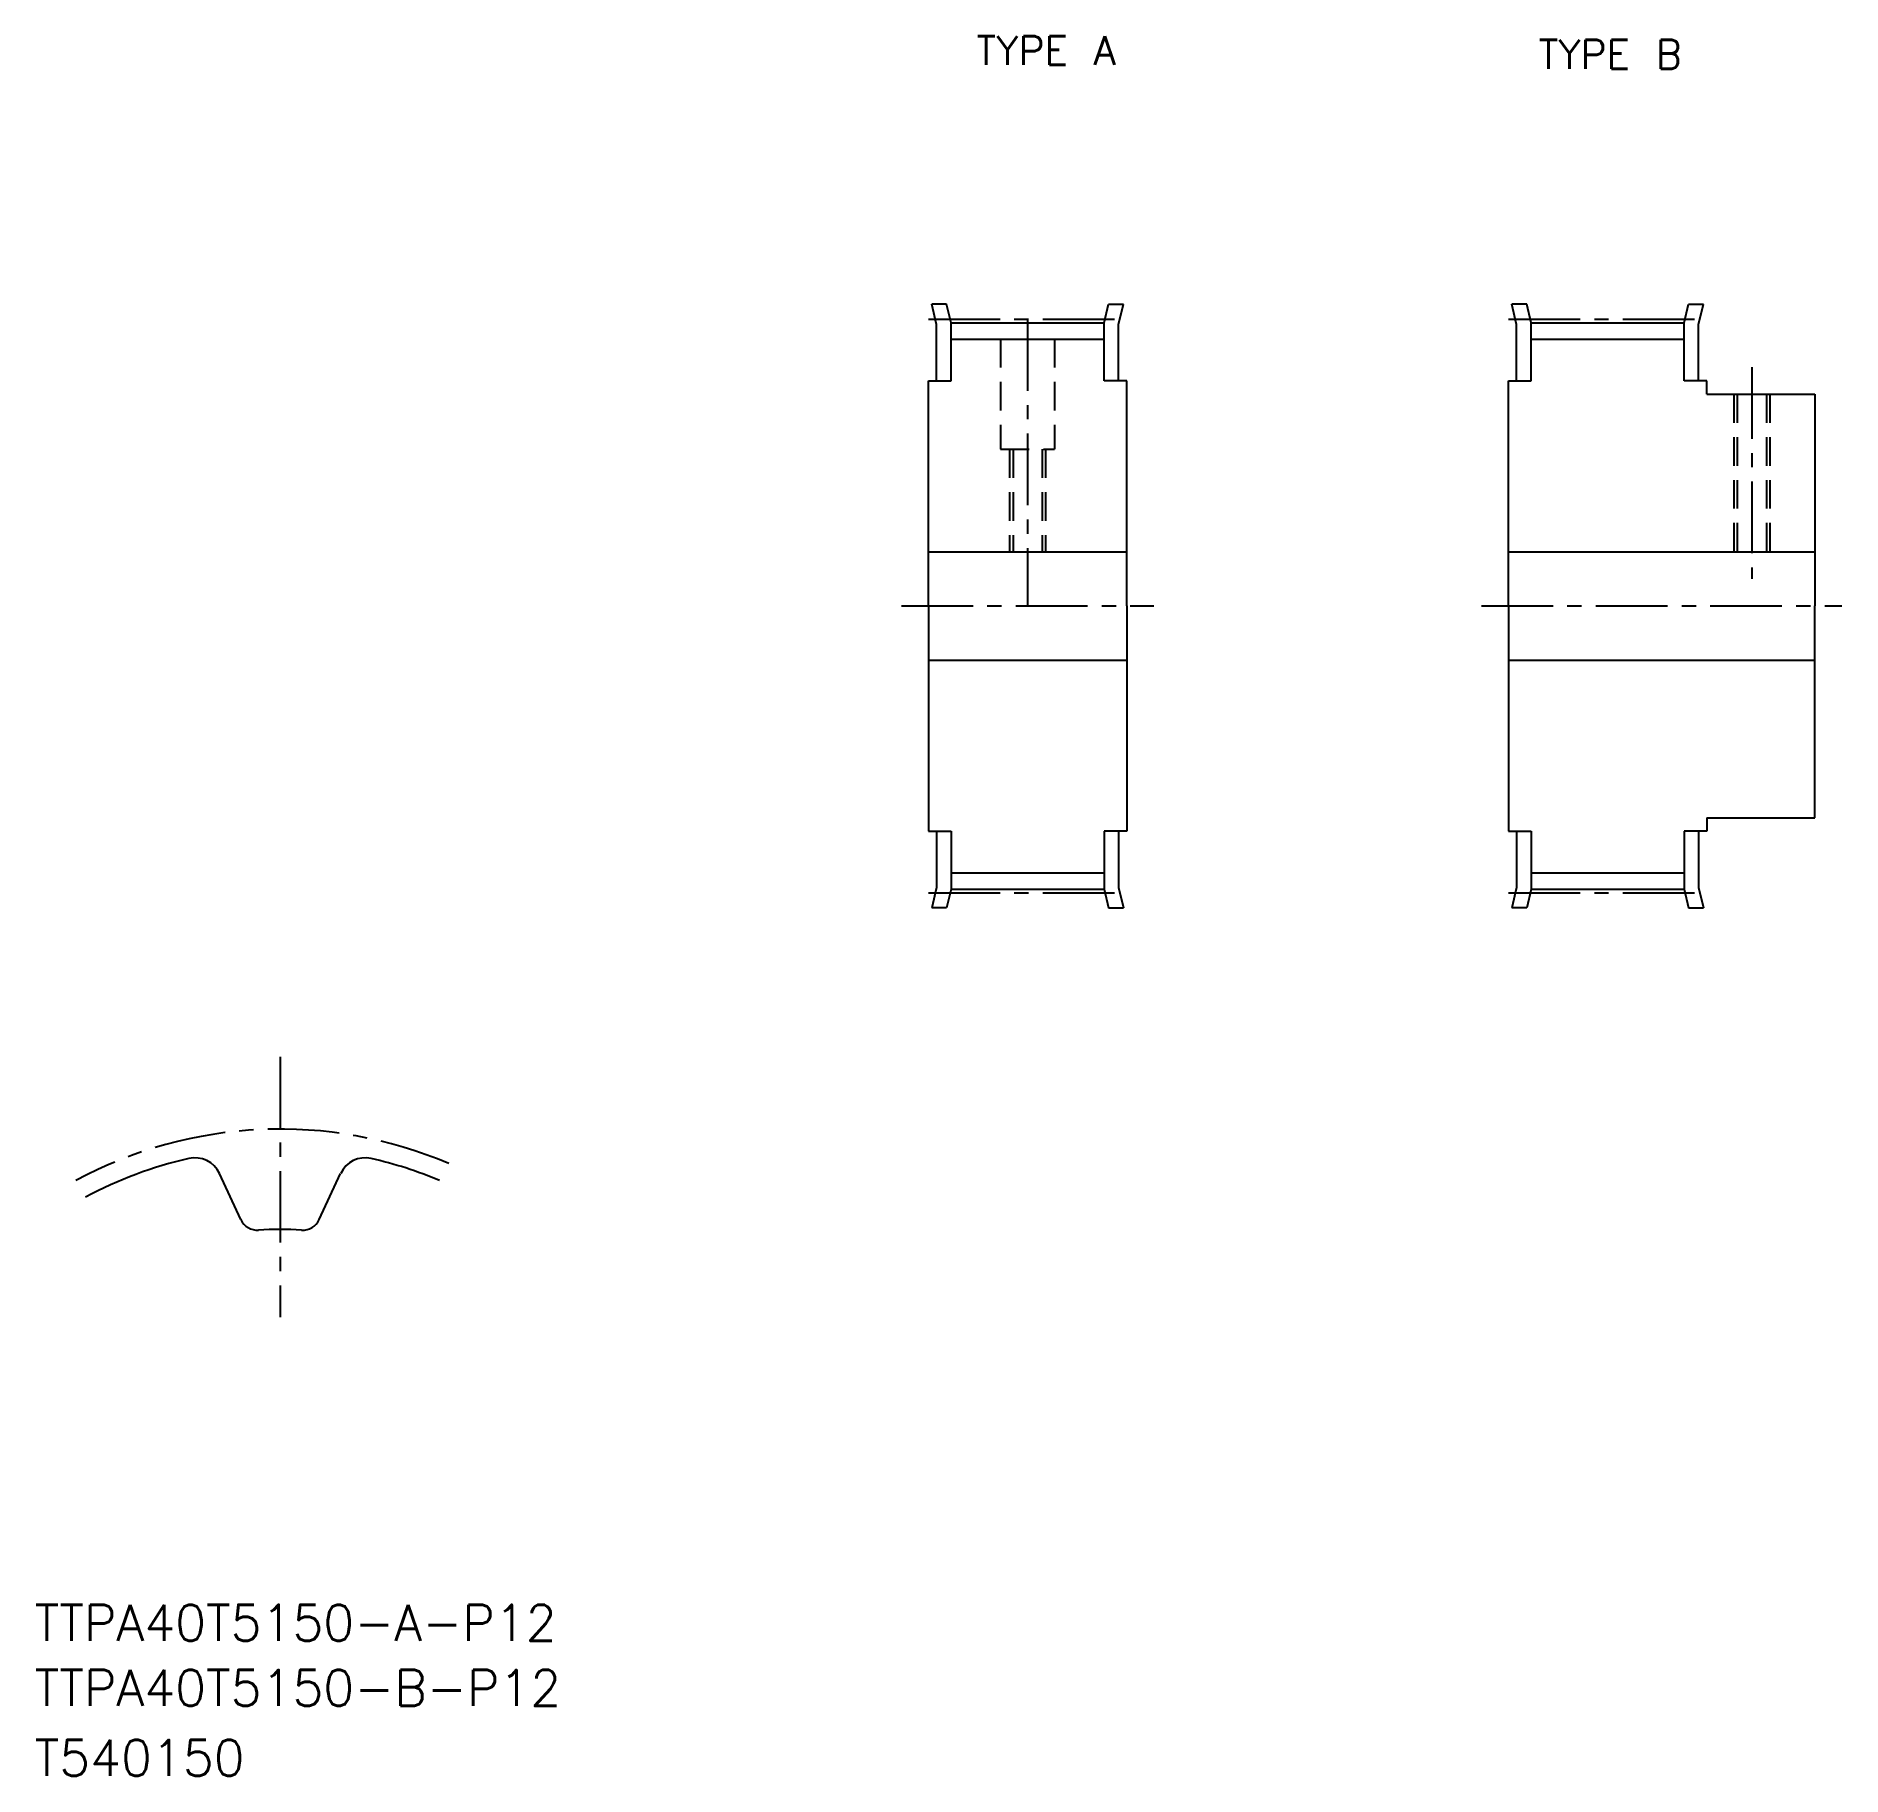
# Model space of a CAD drawing. Extents: x 10 to 211, y 10 to 203.
import ezdxf

# ---------------------------------------------------------------- set-up
doc = ezdxf.new("R2010")
doc.units = 0
doc.header["$LTSCALE"] = 0.25
doc.linetypes.add('CENTER', pattern=[50.8, 31.75, -6.35, 6.35, -6.35])
doc.linetypes.add('DASHED', pattern=[19.05, 12.7, -6.35])
doc.layers.get('0').update_dxf_attribs({"linetype": 'CONTINUOUS'})
doc.layers.add('CENTER', color=1, linetype='CENTER')
doc.styles.get("Standard").update_dxf_attribs({"font": 'txt.shx'})

msp = doc.modelspace()

# ---------------------------------------------------------------- linework, layer by layer
for p, q in [((110.14, 171.09), (109.61, 173.35)), ((111.25, 173.35), (109.61, 173.35)), ((111.74, 171.28), (111.25, 173.35)), ((128.74, 171.28), (129.23, 173.35)), ((129.23, 173.35), (130.87, 173.35)), ((130.34, 171.09), (130.87, 173.35)), ((174.53, 171.09), (174, 173.35)), ((175.65, 173.35), (174, 173.35)), ((176.13, 171.28), (175.65, 173.35)), ((193.13, 171.28), (193.62, 173.35)), ((193.62, 173.35), (195.26, 173.35)), ((194.73, 171.09), (195.26, 173.35)), ((110.14, 164.85), (110.14, 171.09)), ((111.74, 164.85), (111.74, 171.28)), ((111.74, 171.28), (128.74, 171.28)), ((128.74, 164.85), (128.74, 171.28)), ((130.34, 164.85), (130.34, 171.09)), ((174.53, 164.85), (174.53, 171.09)), ((176.13, 171.28), (193.13, 171.28)), ((176.13, 164.85), (176.13, 171.28)), ((193.13, 164.85), (193.13, 171.28)), ((194.73, 164.85), (194.73, 171.09)), ((111.74, 169.48), (128.74, 169.48)), ((176.13, 169.48), (193.13, 169.48)), ((109.24, 139.85), (109.24, 164.85)), ((109.24, 164.85), (111.74, 164.85)), ((131.24, 164.85), (128.74, 164.85)), ((131.24, 139.85), (131.24, 164.85)), ((173.63, 139.85), (173.63, 164.85)), ((173.63, 164.85), (176.13, 164.85)), ((195.63, 164.85), (193.13, 164.85)), ((195.63, 163.35), (195.63, 164.85)), ((195.63, 163.35), (207.63, 163.35)), ((207.63, 163.35), (207.63, 139.85)), ((109.24, 145.85), (131.24, 145.85)), ((173.63, 145.85), (207.63, 145.85)), ((109.24, 139.85), (109.24, 114.85)), ((131.24, 139.85), (131.24, 114.85)), ((173.63, 139.85), (173.63, 114.85)), ((207.63, 116.35), (207.63, 139.85)), ((109.24, 133.85), (131.24, 133.85)), ((173.63, 133.85), (207.63, 133.85)), ((195.63, 116.35), (207.63, 116.35)), ((195.63, 116.35), (195.63, 114.85)), ((109.24, 114.85), (111.74, 114.85)), ((110.14, 114.85), (110.14, 108.61)), ((111.74, 114.85), (111.74, 108.43)), ((128.74, 114.85), (128.74, 108.43)), ((131.24, 114.85), (128.74, 114.85)), ((130.34, 114.85), (130.34, 108.61)), ((173.63, 114.85), (176.13, 114.85)), ((174.53, 114.85), (174.53, 108.61)), ((176.13, 114.85), (176.13, 108.43)), ((193.13, 114.85), (193.13, 108.43)), ((195.63, 114.85), (193.13, 114.85)), ((194.73, 114.85), (194.73, 108.61)), ((110.14, 108.61), (109.61, 106.35)), ((111.74, 108.43), (111.25, 106.35)), ((111.74, 110.23), (128.74, 110.23)), ((111.74, 108.43), (128.74, 108.43)), ((128.74, 108.43), (129.23, 106.35)), ((130.34, 108.61), (130.87, 106.35)), ((174.53, 108.61), (174, 106.35)), ((176.13, 108.43), (175.65, 106.35)), ((176.13, 110.23), (193.13, 110.23)), ((176.13, 108.43), (193.13, 108.43)), ((193.13, 108.43), (193.62, 106.35)), ((194.73, 108.61), (195.26, 106.35)), ((111.25, 106.35), (109.61, 106.35)), ((129.23, 106.35), (130.87, 106.35)), ((175.65, 106.35), (174, 106.35)), ((193.62, 106.35), (195.26, 106.35)), ((32.91, 71.74), (30.52, 76.87)), ((41.59, 71.74), (43.98, 76.87))]:
    msp.add_line(p, q)
at = {"color": 3, "linetype": 'DASHED'}
for p, q in [((117.24, 169.48), (117.24, 157.25)), ((123.24, 169.48), (123.24, 157.25)), ((198.63, 163.35), (198.63, 145.85)), ((199.01, 163.35), (199.01, 145.85)), ((202.25, 163.35), (202.25, 145.85)), ((202.63, 163.35), (202.63, 145.85)), ((117.24, 157.25), (123.24, 157.25)), ((118.24, 157.25), (118.24, 145.85)), ((118.62, 157.25), (118.62, 145.85)), ((121.86, 157.25), (121.86, 145.85)), ((122.24, 157.25), (122.24, 145.85))]:
    msp.add_line(p, q, dxfattribs=at)
for centre, radius, start, end in [((37.25, 34.04), 45.62, 102.8128, 118.2365), ((27.8, 75.6), 3, 25, 102.8128), ((46.7, 75.6), 3, 77.1872, 155), ((37.25, 34.04), 45.62, 67.1553, 77.1872), ((34.72, 72.58), 2, 205, 273.7512), ((37.25, 34.04), 36.62, 86.2488, 93.7512), ((39.78, 72.58), 2, 266.2488, 335)]:
    msp.add_arc(centre, radius, start, end)
at = {"layer": 'CENTER'}
for p, q in [((109.24, 171.68), (131.24, 171.68)), ((120.24, 171.68), (120.24, 139.85)), ((173.63, 171.68), (195.63, 171.68)), ((200.63, 166.35), (200.63, 142.85)), ((106.24, 139.85), (134.24, 139.85)), ((170.63, 139.85), (210.63, 139.85)), ((109.24, 108.02), (131.24, 108.02)), ((173.63, 108.02), (195.63, 108.02))]:
    msp.add_line(p, q, dxfattribs=at)
at = {"layer": 'CENTER', "color": 1, "linetype": 'CENTER'}
msp.add_line((37.25, 89.82), (37.25, 60.91), dxfattribs=at)
msp.add_arc((37.25, 34.04), 47.75, 66.8722, 118.3317, dxfattribs=at)

# ---------------------------------------------------------------- texts
for s, height, p in [('TYPE A', 3.2, (114.56, 199.9)), ('TYPE B', 3.2, (176.97, 199.48)), ('TTPA40T5150-A-P12', 4, (10, 25)), ('TTPA40T5150-B-P12', 4, (10, 17.76)), ('T540150', 4, (10, 10))]:
    msp.add_text(s, height=height).set_placement(p)

doc.saveas('drawing.dxf')
